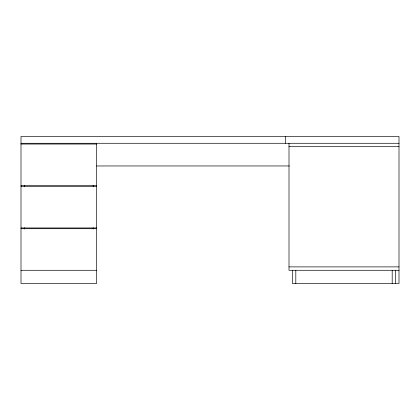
<?xml version="1.0" encoding="UTF-8"?>
<svg xmlns="http://www.w3.org/2000/svg" width="420" height="420" viewBox="0 0 420 420"><rect width="100%" height="100%" fill="white"/><g stroke="black" fill="none" stroke-linecap="round" stroke-linejoin="round"><path stroke-width="0.63" d="M21 143.283L399 143.283M21 144.039L96.6 144.039M289.002 146.685L399 146.685M96.6 165.963L289.375 165.963M21 185.619L96.6 185.619M21 186.375L96.6 186.375M21 227.955L96.6 227.955M21 228.711L96.6 228.711M289.002 266.889L399 266.889M21 270.291L96.6 270.291M399 270.291L289.002 270.291L289.002 143.283M395.598 270.291L395.598 283.521M392.196 270.291L392.196 283.521M295.806 270.291L295.806 283.521M292.404 270.291L292.404 283.521L399 283.521L399 136.479L21 136.479L21 283.521L96.6 283.521L96.6 143.283M285.6 136.479L285.6 143.283M93.198 185.231L93.198 186.538M93.198 227.692L93.198 229M24.402 185.231L24.402 186.538M24.402 227.692L24.402 229"/></g></svg>
